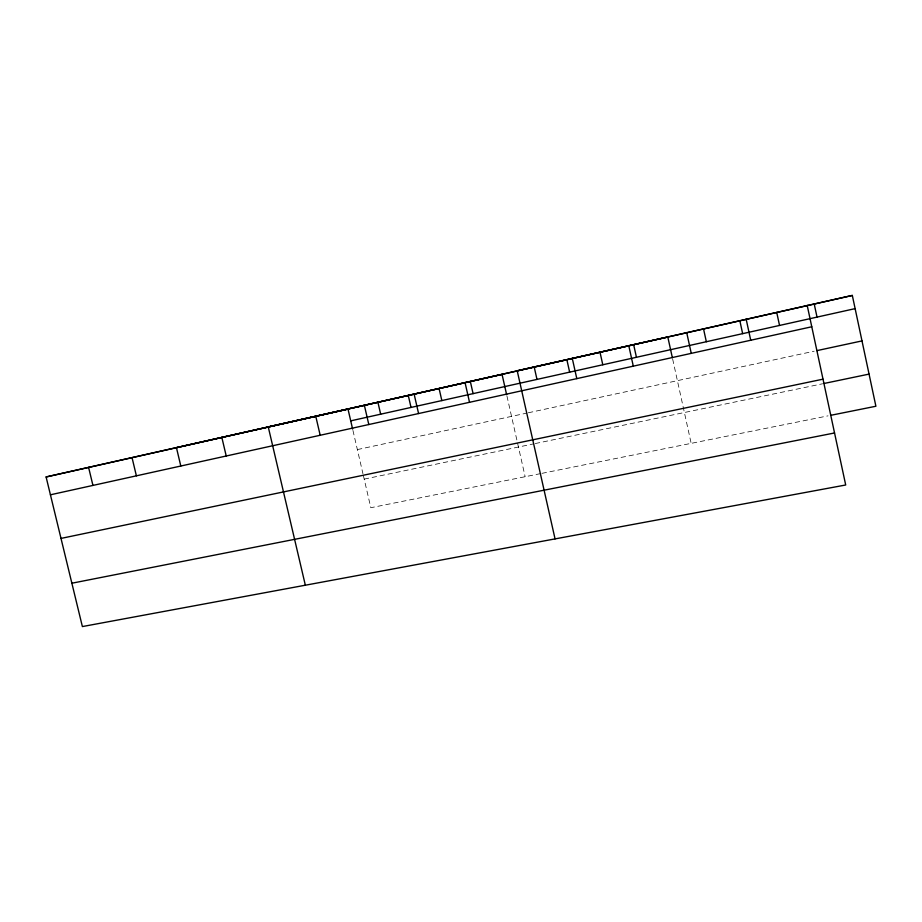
<?xml version="1.0" encoding="UTF-8"?>
<svg xmlns="http://www.w3.org/2000/svg" width="922" height="922" viewBox="0 0 922 922"><rect width="100%" height="100%" fill="white"/><g stroke="black" fill="none" stroke-linecap="round" stroke-linejoin="round"><path stroke-width="0.69" stroke-dasharray="4.61 3.46" d="M357.367 449.59L526.935 413.068M528.329 412.768L814.161 351.213M364.202 479.117L533.85 443.828M535.256 443.54L822.597 383.771M540.557 473.62L370.817 507.722L363.268 475.095M541.963 473.343L828.037 415.857M352.942 430.436L362.957 473.747M506.95 396.057L525.148 476.72M672.668 359.119L691.166 443.355"/><path stroke-width="1.38" d="M807.176 305.332L845.705 484.995L82.381 626.568L46.1 476.962L852.32 295.432L875.9 406.245L830.814 415.303M175.537 447.873L852.32 295.432M46.1 476.962L348.009 409.126L352.619 429.076M350.717 420.858L855.12 308.628M50.422 494.803L811.775 326.768M816.938 350.614L862.001 340.91M61.002 538.413L823.012 379.173M823.991 383.483L869.066 374.102M71.87 583.223L834.548 432.971M88.593 467.373L92.938 485.41M132.03 457.589L136.387 475.821M176.425 447.573L180.804 466.025M221.822 437.339L226.224 455.998M305.343 585.216L268.244 426.863L502.052 374.401L506.639 394.708M315.739 416.156L320.188 435.265M408.296 395.538L411.028 407.443M377.939 402.384L380.659 414.197M364.34 405.196L368.812 424.535M439.103 388.588L441.834 400.586M414.093 393.971L418.576 413.552M470.347 381.547L473.09 393.636M465.022 382.492L469.529 402.303M534.23 367.14L536.984 379.415M555.056 538.897L517.196 370.725L667.816 337.026L672.369 357.771M600.026 352.308L602.792 364.778M572.262 358.301L576.803 378.631M566.88 359.787L569.646 372.154M633.668 344.724L636.434 357.287M628.746 345.566L633.299 366.161M686.683 332.496L691.258 353.368M739.859 320.787L742.648 333.649M703.555 328.97L706.333 341.728M776.739 312.466L779.539 325.443M746.14 319.093L750.727 340.241M814.218 304.018L817.03 317.099"/></g></svg>
